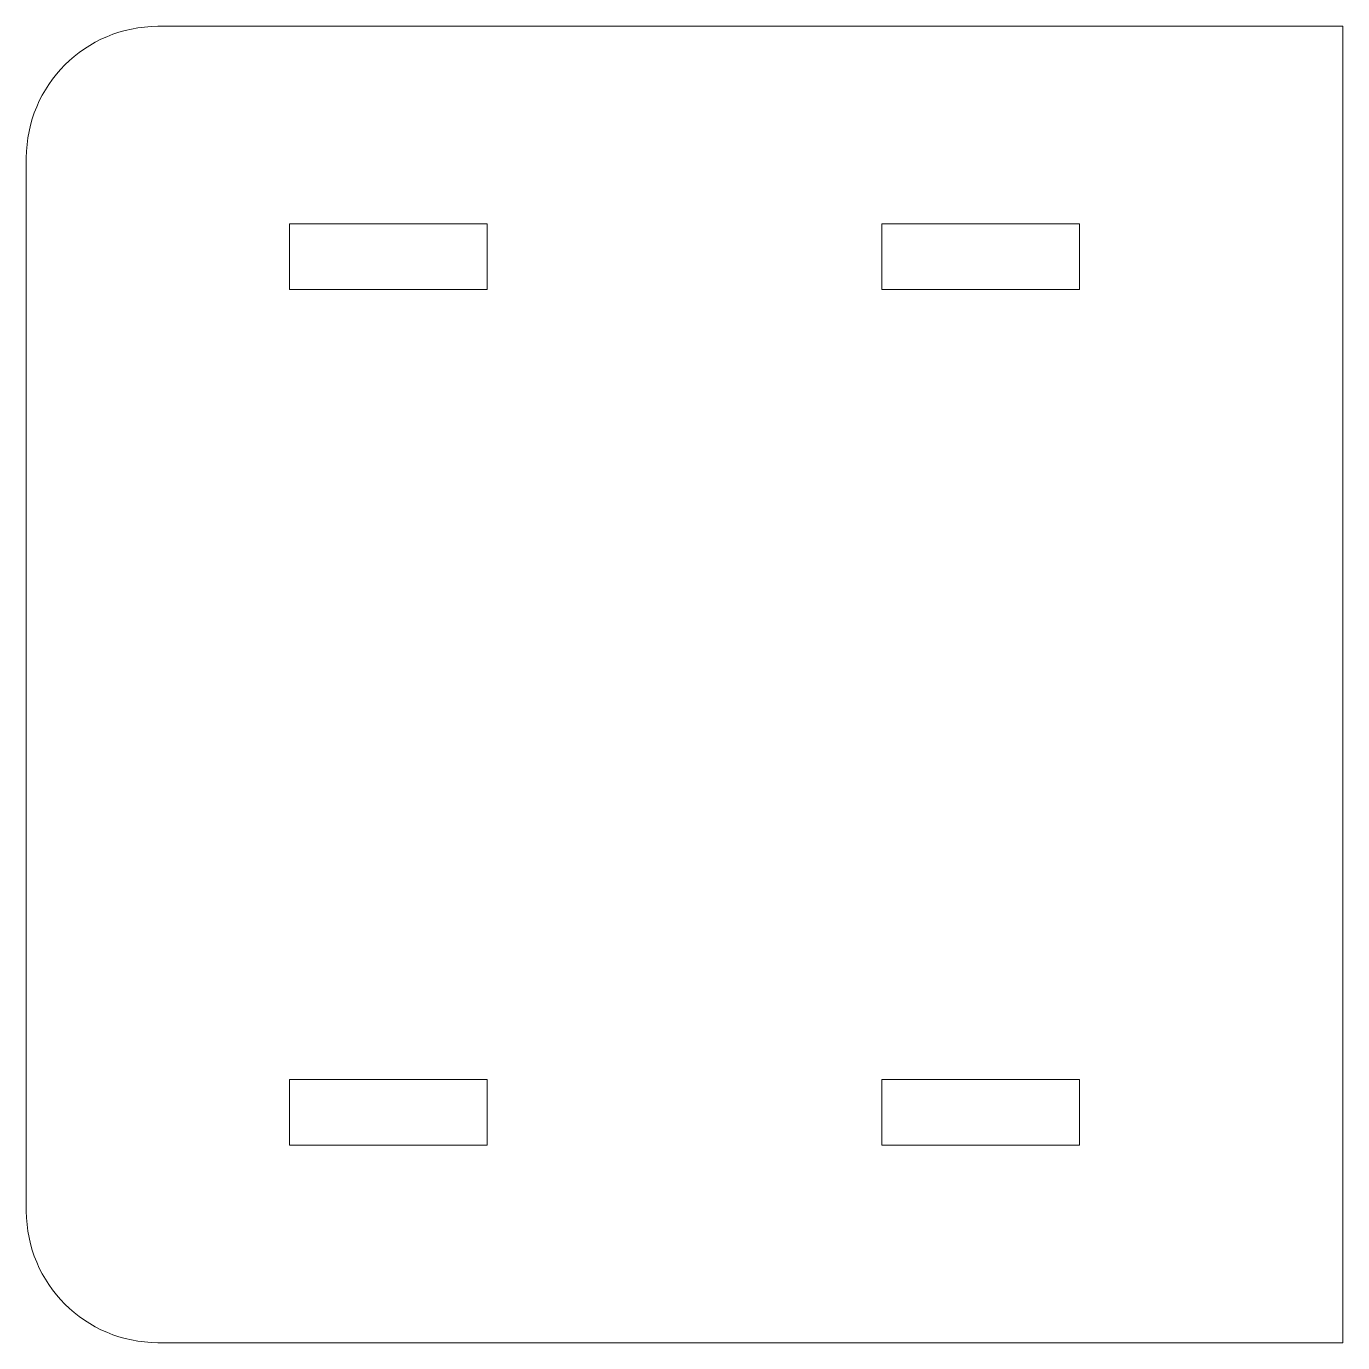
# Model space of a CAD drawing. Header units: millimetres. Extents: x 0 to 100, y -100 to 0.
import ezdxf

# ---------------------------------------------------------------- set-up
doc = ezdxf.new("R2010")
doc.units = ezdxf.units.MM

msp = doc.modelspace()

# ---------------------------------------------------------------- linework, layer by layer
at = {"color": 7, "linetype": 'Continuous', "lineweight": 15}
for p, q in [((10, 0), (100, 0)), ((100, 0), (100, -100)), ((0, -90), (0, -10)), ((20, -20), (20, -15)), ((20, -15), (35, -15)), ((35, -15), (35, -20)), ((65, -20), (65, -15)), ((65, -15), (80, -15)), ((80, -15), (80, -20)), ((35, -20), (20, -20)), ((80, -20), (65, -20)), ((20, -80), (35, -80)), ((20, -85), (20, -80)), ((35, -80), (35, -85)), ((65, -80), (80, -80)), ((65, -85), (65, -80)), ((80, -80), (80, -85)), ((35, -85), (20, -85)), ((80, -85), (65, -85)), ((100, -100), (10, -100))]:
    msp.add_line(p, q, dxfattribs=at)
for centre, start, end in [((10, -10), 90, 180), ((10, -90), 180, 270)]:
    msp.add_arc(centre, 10, start, end, dxfattribs=at)

doc.saveas('drawing.dxf')
